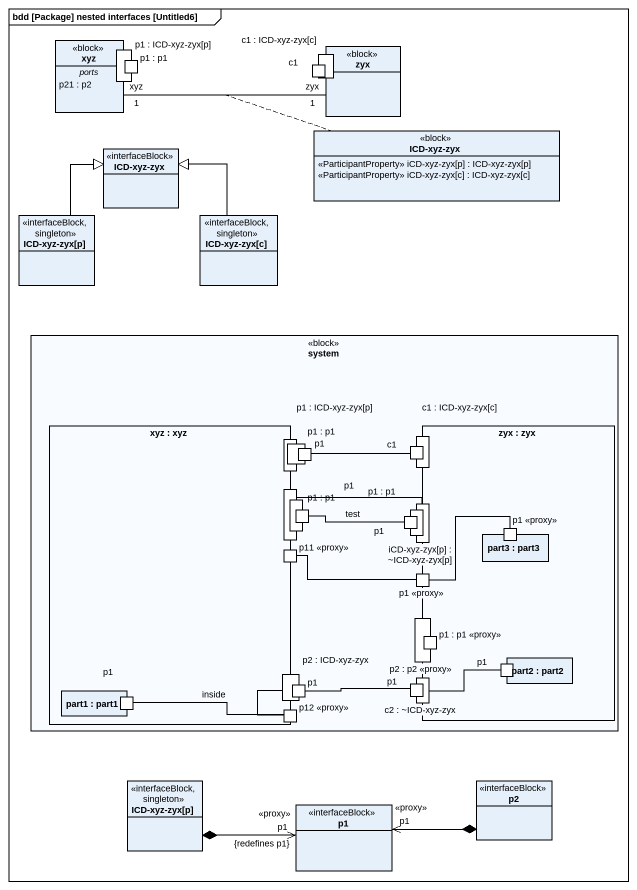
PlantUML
@startuml
mainframe bdd [Package] nested interfaces [Untitled6]
allowmixing
hide circle
hide empty members
class xyz <<block>> {
  -- ports --
  p21 : p2
  -- ports --
  p1 : ICD-xyz-zyx[p]
}
rectangle "p1 : p1" as p1_p1
rectangle c1
rectangle zyx <<block>> {
  port "c1 : ICD-xyz-zyx[c]" as c1_ICD_xyz_zyx_c
}
class "ICD-xyz-zyx" as ICD_xyz_zyx <<interfaceBlock>>
class "ICD-xyz-zyx" as ICD_xyz_zyx_2 <<block>> {
  <<ParticipantProperty>> iCD-xyz-zyx[p] : ICD-xyz-zyx[p]
  <<ParticipantProperty>> iCD-xyz-zyx[c] : ICD-xyz-zyx[c]
}
class "ICD-xyz-zyx[p]" as ICD_xyz_zyx_p <<interfaceBlock, singleton>>
class "ICD-xyz-zyx[c]" as ICD_xyz_zyx_c <<interfaceBlock, singleton>>
rectangle system <<block>> {
  rectangle "xyz : xyz" as xyz_2 {
    port "p1 : ICD-xyz-zyx[p]" as p1_ICD_xyz_zyx_p_2
    port " " as port1
    port "p11 <<proxy>>" as p11_proxy
    rectangle "part1 : part1" as part1 {
      port "p1" as p1_7
    }
    port "p2 : ICD-xyz-zyx" as p2_ICD_xyz_zyx
    port "p12 <<proxy>>" as p12_proxy
  }
  port "p1 : p1" as p1_p1_2
  port p1
  port "c1" as c1_2
  rectangle "zyx : zyx" as zyx_2 {
    port "c1 : ICD-xyz-zyx[c]" as c1_ICD_xyz_zyx_c_2
    port "iCD-xyz-zyx[p] : ~ICD-xyz-zyx[p]" as iCD_xyz_zyx_p_ICD_xyz_zyx_p
    rectangle "part3 : part3" as part3 {
      port "p1 <<proxy>>" as p1_proxy
    }
    port "p1 <<proxy>>" as p1_proxy_2
    port "p2 : p2 <<proxy>>" as p2_p2_proxy
    port "p1 : p1 <<proxy>>" as p1_p1_proxy
    port "c2 : ~ICD-xyz-zyx" as c2_ICD_xyz_zyx
    rectangle "part2 : part2" as part2 {
      port "p1" as p1_6
    }
  }
  port "p1 : p1" as p1_p1_3
  port "p1" as p1_2
  port "p1" as p1_3
  port "p1 : p1" as p1_p1_4
  port "p1" as p1_4
  port "p1" as p1_5
}
class "ICD-xyz-zyx[p]" as ICD_xyz_zyx_p_2 <<interfaceBlock, singleton>>
class "p1" as p1_8 <<interfaceBlock>>
class p2 <<interfaceBlock>>
xyz "1\nxyz" -right- "1\nzyx" zyx
ICD_xyz_zyx_p -up-|> ICD_xyz_zyx
ICD_xyz_zyx_c -up-|> ICD_xyz_zyx
p1 -right- c1_2
p1_3 -left- p1_2 : test
iCD_xyz_zyx_p_ICD_xyz_zyx_p -left- port1
p1_proxy_2 -right- p1_proxy
p1_proxy_2 -left- p11_proxy
p1_4 -right- p1_5
p1_4 -- p12_proxy
p1_5 -right- p1_6
p12_proxy -left- p1_7 : inside
p1_8 "p1\n<<proxy>>\n{redefines p1}" <-left-* ICD_xyz_zyx_p_2
p1_8 "p1\n<<proxy>>" <-right-* p2
@enduml
